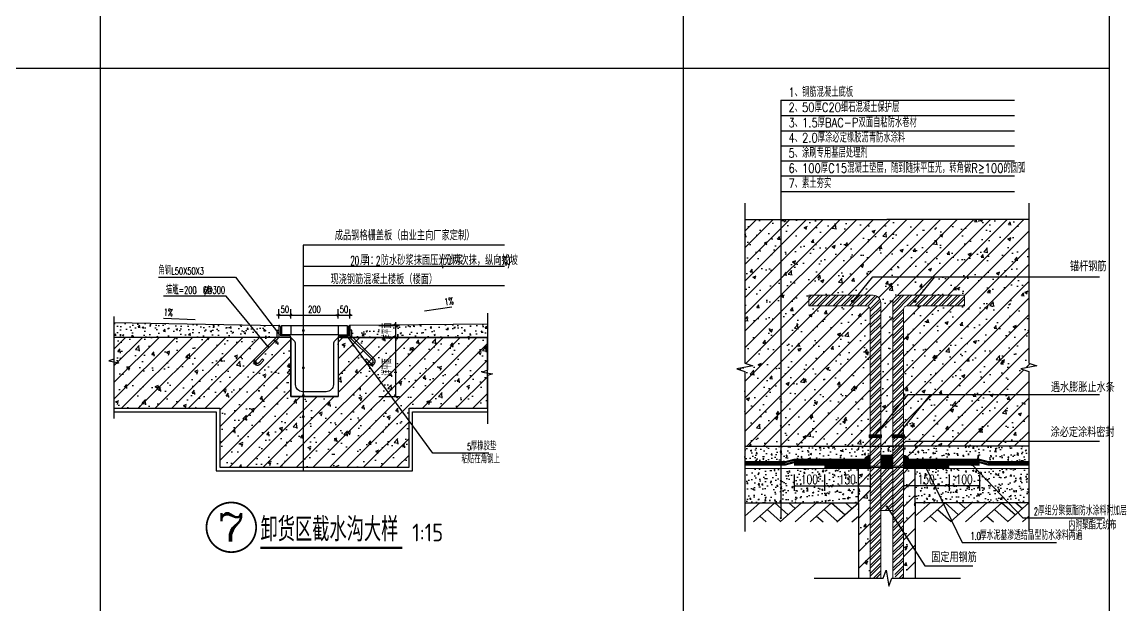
# Model space of a CAD drawing. Header units: millimetres. Extents: x 434053 to 1059003, y -2417481 to 936527.
# Drawn here: x 535816 to 540416, y -2319655 to -2317185 of the extents above; entities that cross this region are included whole.
import ezdxf
from ezdxf.enums import TextEntityAlignment as Align

# ---------------------------------------------------------------- set-up
doc = ezdxf.new("R2010")
doc.units = ezdxf.units.MM
doc.header["$LTSCALE"] = 1000
doc.header["$MEASUREMENT"] = 0
for name, pattern in [('DASH', [0.35, 0.25, -0.1]), ('DASHED', [0.75, 0.5, -0.25]), ('DASHEDX2', [2.8, 2, -0.8])]:
    doc.linetypes.add(name, pattern=pattern)
doc.layers.get('Defpoints').update_dxf_attribs({"color": 6})
for name, color, linetype in [('3', 11, 'DASHEDX2'), ('7', 7, 'Continuous'), ('C14防水材料', 6, 'DASH'), ('column-1', 5, 'Continuous'), ('DIM_IDEN', 3, 'Continuous'), ('DIM_LEAD', 3, 'Continuous'), ('DIM_SYMB', 3, 'Continuous'), ('Hatch1', 8, 'Continuous'), ('PUB_DIM', 83, 'Continuous'), ('PUB_HATCH', 8, 'Continuous'), ('PUB_TEXT', 7, 'Continuous'), ('rfwall', 6, 'Continuous'), ('填充', 8, 'Continuous'), ('承台标注', 3, 'Continuous'), ('材料填充', 251, 'Continuous')]:
    doc.layers.add(name, color=color, linetype=linetype)
doc.layers.add('A-ANNO-TEXT', color=7, linetype='Continuous', lineweight=25)
doc.layers.add('其它', color=2, linetype='Continuous', lineweight=0)
doc.styles.add('_TCH_DIM', font='SIMPLEX.shx', dxfattribs={"width": 0.8, "height": 3, "bigfont": 'GBCBIG.shx'})
doc.styles.add('_TCH_DIM_T3', font='SIMPLEX', dxfattribs={"width": 0.705882, "bigfont": 'GBCBIG'})
doc.styles.add('_TCH_LABEL', font='COMPLEX', dxfattribs={"bigfont": 'GBCBIG'})
doc.styles.get("Standard").update_dxf_attribs({"font": 'gbenor.shx', "bigfont": 'gbcbig.shx'})
doc.dimstyles.new('_TCH_ARCH&&10', dxfattribs={"dimtxt": 29.75, "dimasz": 10, "dimexe": 25, "dimexo": 30, "dimgap": 10, "dimtad": 1, "dimdec": 0, "dimzin": 0, "dimdsep": 46, "dimtxsty": '_TCH_DIM_T3', "dimblk": 'ARCHTICK', "dimcen": 0.09, "dimclrt": 7, "dimazin": 2, "dimtfac": 1, "dimtdec": 0, "dimtix": 1, "dimtmove": 2, "dimatfit": 3, "dimfxl": 1, "dimtolj": 1, "dimtzin": 0, "dimarcsym": 0})
doc.dimstyles.new('_TCH_ARCH&&15', dxfattribs={"dimtxt": 34.425, "dimasz": 15, "dimexe": 15, "dimexo": 15, "dimgap": 18.0375, "dimtad": 1, "dimdec": 0, "dimzin": 0, "dimdsep": 46, "dimtxsty": '_TCH_DIM_T3', "dimblk": 'ARCHTICK', "dimcen": 0.09, "dimclrt": 7, "dimazin": 2, "dimtfac": 1, "dimtdec": 0, "dimtix": 1, "dimtmove": 2, "dimatfit": 3, "dimfxl": 1, "dimtolj": 1, "dimtzin": 0, "dimarcsym": 0})
doc.dimstyles.new('_TCH_ARCH&&8', dxfattribs={"dimtxt": 23.8, "dimasz": 8, "dimexe": 20, "dimexo": 24, "dimgap": 8, "dimtad": 1, "dimdec": 0, "dimzin": 0, "dimdsep": 46, "dimtxsty": '_TCH_DIM_T3', "dimblk": 'ARCHTICK', "dimcen": 0.09, "dimclrt": 7, "dimazin": 2, "dimtfac": 1, "dimtdec": 0, "dimtix": 1, "dimtmove": 2, "dimatfit": 3, "dimfxl": 1, "dimtolj": 1, "dimtzin": 0, "dimarcsym": 0})
pattern_1 = [(50, (5790.63, -3103.66), (71.7260183, -6.2752135), [7.5, -82.5]), (355, (5790.63, -3103.66), (-13.875133, 75.219213), [6, -66]), (100.4514, (5796.61, -3104.18), (57.850938, 68.943954), [6.374019, -70.114211]), (46.1842, (5790.63, -3083.66), (106.724105, -16.551901), [11.25, -123.75]), (96.6356, (5799.52, -3085.04), (93.46627, 97.411787), [9.561029, -105.1713]), (351.1842, (5790.63, -3083.66), (93.466195, 97.41186), [9, -99]), (21, (5800.63, -3088.66), (59.690705, -40.261889), [7.5, -82.5]), (326, (5800.63, -3088.66), (24.331533, 72.5150045), [6, -66]), (71.4514, (5805.605, -3092.014), (84.022263, 32.25305), [6.374019, -70.114211]), (37.5, (5790.63, -3103.66), (1.2159855, 33.2893854), [0, -65.2, 0, -67, 0, -66.25]), (7.5, (5790.63, -3103.66), (26.3069537, 39.4411712), [0, -38.2, 0, -63.7, 0, -25.25]), (327.5, (5768.33, -3103.66), (53.3822436, -2.2554872), [0, -25, 0, -78, 0, -103.5]), (317.5, (5758.33, -3103.66), (58.318617, 10.0104982), [0, -32.5, 0, -51.8, 0, -73.5])]
pattern_2 = [(50, (-726056.226, -33891.39), (63.287663, -5.536953), [6.617647, -72.7941176]), (355, (-726056.226, -33891.39), (-12.242765, 66.369894), [5.2941176, -58.235294]), (100.4514, (-726050.95, -33891.853), (51.0449454, 60.832901), [5.6241344, -61.8654805]), (46.1842, (-726056.23, -33873.745), (94.168328, -14.604619), [9.92647, -109.191176]), (96.6356, (-726048.38, -33874.96), (82.470239, 85.951577), [8.436202, -92.798206]), (351.1842, (-726056.23, -33873.74), (82.470172, 85.951641), [7.941176, -87.352941]), (21, (-726047.403, -33878.156), (52.6682693, -35.5251962), [6.617647, -72.7941176]), (326, (-726047.4, -33878.156), (21.469, 63.9838275), [5.2941176, -58.235294]), (71.4514, (-726043.014, -33881.117), (74.137291, 28.458573), [5.6241344, -61.8654805]), (37.5, (-726056.226, -33891.392), (1.0729284, 29.3729871), [0, -57.5294118, 0, -59.117647, 0, -58.4558823]), (7.5, (-726056.226, -33891.392), (23.212018, 34.8010334), [0, -33.7058824, 0, -56.2058823, 0, -22.2794118]), (327.5, (-726075.903, -33891.392), (47.10197966, -1.9901357), [0, -22.0588235, 0, -68.8235294, 0, -91.3235294]), (317.5, (-726084.726, -33891.39), (51.4576032, 8.8327926), [0, -28.6764706, 0, -45.7058824, 0, -64.8529412])]
pattern_3 = [(45, (2923.14, 1924.2105), (-2.245064, 2.245064), []), (135, (2923.14, 1924.2105), (-2.245064, -2.245064), [])]
pattern_4 = [(45, (-726056.226, -33891.39), (-35.355339, 35.355339), []), (50, (-726056.23, -33891.39), (143.452037, -12.550427), [15, -165]), (355, (-726056.23, -33891.39), (-27.750267, 150.438427), [12, -132]), (100.4514, (-726044.27, -33892.44), (115.701876, 137.887908), [12.748038, -140.228422]), (46.1842, (-726056.23, -33851.4), (213.44821, -33.103803), [22.5, -247.5]), (96.6356, (-726038.44, -33854.15), (186.93254, 194.823574), [19.12206, -210.3426]), (351.1842, (-726056.23, -33851.4), (186.93239, 194.82372), [18, -198]), (21, (-726036.23, -33861.39), (119.38141, -80.523778), [15, -165]), (326, (-726036.23, -33861.39), (48.663066, 145.03001), [12, -132]), (71.4514, (-726026.28, -33868.1), (168.044526, 64.5061), [12.748038, -140.228422]), (37.5, (-726056.226, -33891.39), (2.431971, 66.5787708), [0, -130.4, 0, -134, 0, -132.5]), (7.5, (-726056.226, -33891.39), (52.6139075, 78.8823424), [0, -76.4, 0, -127.4, 0, -50.5]), (327.5, (-726100.826, -33891.39), (106.7644872, -4.5109743), [0, -50, 0, -156, 0, -207]), (317.5, (-726120.83, -33891.39), (116.637234, 20.020996), [0, -65, 0, -103.6, 0, -147])]
pattern_5 = [(45, (-726056.226, -33891.392), (-16.97056275, 16.97056275), []), (45, (-726044.913, -33891.392), (-16.97056275, 16.97056275), [])]
pattern_6 = [(45, (-724565.4708, -36656.734), (-2.24506403, 2.24506403), []), (135, (-724565.4708, -36656.734), (-2.24506403, -2.24506403), [])]

# ---------------------------------------------------------------- blocks, each defined once
blk = doc.blocks.new('_ArchTick')
at = {"color": 0, "linetype": 'ByBlock', "const_width": 0.4}
blk.add_lwpolyline([(-0.5, -0.5), (0.5, 0.5)], dxfattribs=at)
blk = doc.blocks.new('*D2432')
at = {"layer": 'Defpoints', "color": 0, "transparency": 16777216}
for p in [(735495.3, 38184.8), (735583, 38184.8), (735495.3, 38134.8)]:
    blk.add_point(p, dxfattribs=at)
at = {"layer": 'PUB_DIM', "color": 0, "lineweight": -2, "transparency": 16777216}
for p, q in [((735510.3, 38184.8), (735598, 38184.8)), ((735583, 38184.8), (735583, 38199.8)), ((735583, 38134.8), (735583, 38184.8)), ((735510.3, 38134.8), (735598, 38134.8)), ((735583, 38134.8), (735583, 38119.8))]:
    blk.add_line(p, q, dxfattribs=at)
at = {"layer": 'PUB_DIM', "color": 0, "lineweight": -2, "transparency": 16777216, "xscale": 15, "yscale": 15, "zscale": 15}
for p, rotation in [((735583, 38184.8), 270), ((735583, 38134.8), 90)]:
    blk.add_blockref('_ArchTick', p, dxfattribs=dict(at, rotation=rotation))
at = {"layer": 'PUB_DIM', "color": 7, "transparency": 16777216, "insert": (735546.8, 38159.8), "char_height": 34.42, "attachment_point": 5, "rotation": 90, "style": '_TCH_DIM_T3'}
blk.add_mtext('\\A1;详平面', dxfattribs=at)
blk = doc.blocks.new('*D2433')
at = {"layer": 'Defpoints', "color": 0, "transparency": 16777216}
for p in [(735495.3, 38134.8), (735583, 38134.8), (735495.3, 37884.8)]:
    blk.add_point(p, dxfattribs=at)
at = {"layer": 'PUB_DIM', "color": 0, "lineweight": -2, "transparency": 16777216}
for p, q in [((735510.3, 38134.8), (735598, 38134.8)), ((735583, 37884.8), (735583, 38134.8)), ((735510.3, 37884.8), (735598, 37884.8))]:
    blk.add_line(p, q, dxfattribs=at)
at = {"layer": 'PUB_DIM', "color": 0, "lineweight": -2, "transparency": 16777216, "xscale": 15, "yscale": 15, "zscale": 15}
for p, rotation in [((735583, 38134.8), 90), ((735583, 37884.8), 270)]:
    blk.add_blockref('_ArchTick', p, dxfattribs=dict(at, rotation=rotation))
at = {"layer": 'PUB_DIM', "color": 7, "transparency": 16777216, "insert": (735546.8, 38009.8), "char_height": 34.42, "attachment_point": 5, "rotation": 90, "style": '_TCH_DIM_T3'}
blk.add_mtext('\\A1;详平面', dxfattribs=at)
blk = doc.blocks.new('*D2434')
at = {"layer": 'Defpoints', "color": 0, "transparency": 16777216}
for p in [(735138.7, 38228.8), (735088.7, 38184.8), (735138.7, 38184.8)]:
    blk.add_point(p, dxfattribs=at)
at = {"layer": 'PUB_DIM', "color": 0, "lineweight": -2, "transparency": 16777216}
for p, q in [((735088.7, 38228.8), (735078.7, 38228.8)), ((735088.7, 38214.8), (735088.7, 38253.8)), ((735088.7, 38228.8), (735138.7, 38228.8)), ((735138.7, 38214.8), (735138.7, 38253.8)), ((735138.7, 38228.8), (735148.7, 38228.8))]:
    blk.add_line(p, q, dxfattribs=at)
at = {"layer": 'PUB_DIM', "color": 0, "lineweight": -2, "transparency": 16777216, "xscale": 10, "yscale": 10, "zscale": 10}
blk.add_blockref('_ArchTick', (735088.7, 38228.8), dxfattribs=at)
at = {"layer": 'PUB_DIM', "color": 0, "lineweight": -2, "transparency": 16777216, "xscale": 10, "yscale": 10, "zscale": 10, "rotation": 180}
blk.add_blockref('_ArchTick', (735138.7, 38228.8), dxfattribs=at)
at = {"layer": 'PUB_DIM', "color": 7, "transparency": 16777216, "insert": (735113.7, 38253.7), "char_height": 29.75, "attachment_point": 5, "style": '_TCH_DIM_T3'}
blk.add_mtext('\\A1;50', dxfattribs=at)
blk = doc.blocks.new('*D2435')
at = {"layer": 'Defpoints', "color": 0, "transparency": 16777216}
for p in [(735338.7, 38228.8), (735138.7, 38184.8), (735338.7, 38184.8)]:
    blk.add_point(p, dxfattribs=at)
at = {"layer": 'PUB_DIM', "color": 0, "lineweight": -2, "transparency": 16777216}
for p, q in [((735138.7, 38214.8), (735138.7, 38253.8)), ((735138.7, 38228.8), (735338.7, 38228.8)), ((735338.7, 38214.8), (735338.7, 38253.8))]:
    blk.add_line(p, q, dxfattribs=at)
at = {"layer": 'PUB_DIM', "color": 0, "lineweight": -2, "transparency": 16777216, "xscale": 10, "yscale": 10, "zscale": 10, "rotation": 180}
blk.add_blockref('_ArchTick', (735138.7, 38228.8), dxfattribs=at)
at = {"layer": 'PUB_DIM', "color": 0, "lineweight": -2, "transparency": 16777216, "xscale": 10, "yscale": 10, "zscale": 10}
blk.add_blockref('_ArchTick', (735338.7, 38228.8), dxfattribs=at)
at = {"layer": 'PUB_DIM', "color": 7, "transparency": 16777216, "insert": (735238.7, 38253.7), "char_height": 29.75, "attachment_point": 5, "style": '_TCH_DIM_T3'}
blk.add_mtext('\\A1;200', dxfattribs=at)
blk = doc.blocks.new('*D2436')
at = {"layer": 'Defpoints', "color": 0, "transparency": 16777216}
for p in [(735388.7, 38228.8), (735338.7, 38184.8), (735388.7, 38184.8)]:
    blk.add_point(p, dxfattribs=at)
at = {"layer": 'PUB_DIM', "color": 0, "lineweight": -2, "transparency": 16777216}
for p, q in [((735338.7, 38228.8), (735328.7, 38228.8)), ((735338.7, 38214.8), (735338.7, 38253.8)), ((735338.7, 38228.8), (735388.7, 38228.8)), ((735388.7, 38214.8), (735388.7, 38253.8)), ((735388.7, 38228.8), (735398.7, 38228.8))]:
    blk.add_line(p, q, dxfattribs=at)
at = {"layer": 'PUB_DIM', "color": 0, "lineweight": -2, "transparency": 16777216, "xscale": 10, "yscale": 10, "zscale": 10}
blk.add_blockref('_ArchTick', (735338.7, 38228.8), dxfattribs=at)
at = {"layer": 'PUB_DIM', "color": 0, "lineweight": -2, "transparency": 16777216, "xscale": 10, "yscale": 10, "zscale": 10, "rotation": 180}
blk.add_blockref('_ArchTick', (735388.7, 38228.8), dxfattribs=at)
at = {"layer": 'PUB_DIM', "color": 7, "transparency": 16777216, "insert": (735363.7, 38253.7), "char_height": 29.75, "attachment_point": 5, "style": '_TCH_DIM_T3'}
blk.add_mtext('\\A1;50', dxfattribs=at)
blk = doc.blocks.new('*U44')
for p, q in [((0, -35), (35, 0)), ((20, -50), (70, 0)), ((70, 0), (101.3, -31.3)), ((82.5, -50), (132.5, 0)), ((102.5, 0), (117.5, -15)), ((52.5, -17.5), (83.7, -48.8)), ((35, -35), (50, -50)), ((117.5, -50), (132.5, -35))]:
    blk.add_line(p, q)
blk = doc.blocks.new('*D83')
at = {"layer": 'Defpoints', "color": 0, "transparency": 16777216}
for p in [(9782.4, 3957.1), (9910.9, 3933.7), (9910.9, 3884.8)]:
    blk.add_point(p, dxfattribs=at)
at = {"layer": 'DIM_LEAD', "color": 0, "lineweight": -2, "transparency": 16777216}
for p, q in [((9782.4, 3933.1), (9782.4, 3864.8)), ((9910.9, 3909.7), (9910.9, 3864.8)), ((9782.4, 3884.8), (9910.9, 3884.8))]:
    blk.add_line(p, q, dxfattribs=at)
at = {"layer": 'DIM_LEAD', "color": 0, "lineweight": -2, "transparency": 16777216, "xscale": 8, "yscale": 8, "zscale": 8, "rotation": 180}
blk.add_blockref('_ArchTick', (9782.4, 3884.8), dxfattribs=at)
at = {"layer": 'DIM_LEAD', "color": 0, "lineweight": -2, "transparency": 16777216, "xscale": 8, "yscale": 8, "zscale": 8}
blk.add_blockref('_ArchTick', (9910.9, 3884.8), dxfattribs=at)
at = {"layer": 'DIM_LEAD', "color": 7, "transparency": 16777216, "insert": (9846.7, 3912.6), "char_height": 23.8, "attachment_point": 5, "style": '_TCH_DIM_T3'}
blk.add_mtext('\\A1;{\\H1.667x;100}', dxfattribs=at)
blk = doc.blocks.new('*D84')
at = {"layer": 'Defpoints', "color": 0, "transparency": 16777216}
for p in [(9910.9, 3957.7), (10103.7, 3957.7), (10103.7, 3884.8)]:
    blk.add_point(p, dxfattribs=at)
at = {"layer": 'DIM_LEAD', "color": 0, "lineweight": -2, "transparency": 16777216}
for p, q in [((9910.9, 3933.7), (9910.9, 3864.8)), ((10103.7, 3933.7), (10103.7, 3864.8)), ((9910.9, 3884.8), (10103.7, 3884.8))]:
    blk.add_line(p, q, dxfattribs=at)
at = {"layer": 'DIM_LEAD', "color": 0, "lineweight": -2, "transparency": 16777216, "xscale": 8, "yscale": 8, "zscale": 8, "rotation": 180}
blk.add_blockref('_ArchTick', (9910.9, 3884.8), dxfattribs=at)
at = {"layer": 'DIM_LEAD', "color": 0, "lineweight": -2, "transparency": 16777216, "xscale": 8, "yscale": 8, "zscale": 8}
blk.add_blockref('_ArchTick', (10103.7, 3884.8), dxfattribs=at)
at = {"layer": 'DIM_LEAD', "color": 7, "transparency": 16777216, "insert": (10007.3, 3912.6), "char_height": 23.8, "attachment_point": 5, "style": '_TCH_DIM_T3'}
blk.add_mtext('\\A1;{\\H1.667x;150}', dxfattribs=at)
blk = doc.blocks.new('*D85')
at = {"layer": 'Defpoints', "color": 0, "transparency": 16777216}
for p in [(10565.8, 3957.1), (10437.3, 3933.7), (10437.3, 3884.8)]:
    blk.add_point(p, dxfattribs=at)
at = {"layer": 'DIM_LEAD', "color": 0, "lineweight": -2, "transparency": 16777216}
for p, q in [((10437.3, 3909.7), (10437.3, 3864.8)), ((10565.8, 3933.1), (10565.8, 3864.8)), ((10565.8, 3884.8), (10437.3, 3884.8))]:
    blk.add_line(p, q, dxfattribs=at)
at = {"layer": 'DIM_LEAD', "color": 0, "lineweight": -2, "transparency": 16777216, "xscale": 8, "yscale": 8, "zscale": 8, "rotation": 180}
blk.add_blockref('_ArchTick', (10437.3, 3884.8), dxfattribs=at)
at = {"layer": 'DIM_LEAD', "color": 0, "lineweight": -2, "transparency": 16777216, "xscale": 8, "yscale": 8, "zscale": 8}
blk.add_blockref('_ArchTick', (10565.8, 3884.8), dxfattribs=at)
at = {"layer": 'DIM_LEAD', "color": 7, "transparency": 16777216, "insert": (10501.5, 3912.6), "char_height": 23.8, "attachment_point": 5, "style": '_TCH_DIM_T3'}
blk.add_mtext('\\A1;{\\H1.667x;100}', dxfattribs=at)
blk = doc.blocks.new('*D86')
at = {"layer": 'Defpoints', "color": 0, "transparency": 16777216}
for p in [(10244.5, 3957.7), (10437.3, 3957.7), (10244.5, 3884.8)]:
    blk.add_point(p, dxfattribs=at)
at = {"layer": 'DIM_LEAD', "color": 0, "lineweight": -2, "transparency": 16777216}
for p, q in [((10244.5, 3933.7), (10244.5, 3864.8)), ((10437.3, 3933.7), (10437.3, 3864.8)), ((10437.3, 3884.8), (10244.5, 3884.8))]:
    blk.add_line(p, q, dxfattribs=at)
at = {"layer": 'DIM_LEAD', "color": 0, "lineweight": -2, "transparency": 16777216, "xscale": 8, "yscale": 8, "zscale": 8, "rotation": 180}
blk.add_blockref('_ArchTick', (10244.5, 3884.8), dxfattribs=at)
at = {"layer": 'DIM_LEAD', "color": 0, "lineweight": -2, "transparency": 16777216, "xscale": 8, "yscale": 8, "zscale": 8}
blk.add_blockref('_ArchTick', (10437.3, 3884.8), dxfattribs=at)
at = {"layer": 'DIM_LEAD', "color": 7, "transparency": 16777216, "insert": (10340.9, 3912.6), "char_height": 23.8, "attachment_point": 5, "style": '_TCH_DIM_T3'}
blk.add_mtext('\\A1;{\\H1.667x;150}', dxfattribs=at)
blk = doc.blocks.new('dfdw')
at = {"layer": 'DIM_SYMB'}
for points in [[(735704.1, 38245.6), (735718.9, 38247.9), (735718.6, 38249.9)], [(734733.6, 38209.8), (734718.6, 38210.6), (734718.7, 38212.6)]]:
    blk.add_hatch(color=256, dxfattribs=at).paths.add_polyline_path(points)
at = {"layer": 'Hatch1'}
h = blk.add_hatch(dxfattribs=at)
h.set_pattern_fill('混凝土', color=256, scale=10, style=0)
h.set_pattern_definition(pattern_1)
h.paths.add_polyline_path([(735057.7, 38184.8), (734391, 38198.1), (734390.7, 38134.8), (735057.7, 38134.8)])
h = blk.add_hatch(dxfattribs=at)
h.set_pattern_fill('混凝土', color=256, scale=10, style=0)
h.set_pattern_definition(pattern_1)
h.paths.add_polyline_path([(735970.5, 38190.3), (735388.7, 38184.8), (735388.7, 38134.8), (735970.5, 38134.8)])
at = {"layer": '填充', "ltscale": 0.3}
h = blk.add_hatch(dxfattribs=at)
h.set_pattern_fill('钢筋混凝土', color=256, scale=20, style=0)
h.set_pattern_definition([(45, (-6393793.575, -324388.057), (-35.35533906, 35.35533906), []), (50, (-6393793.57, -324388.06), (143.4520365, -12.550427), [15, -165]), (355, (-6393793.57, -324388.06), (-27.7502667, 150.4384267), [12, -132]), (100.4514, (-6393781.62, -324389.1), (115.7018763, 137.8879084), [12.748038, -140.2284224]), (46.1842, (-6393793.57, -324348.06), (213.4482097, -33.103803), [22.5, -247.5]), (96.6356, (-6393775.79, -324350.82), (186.932541, 194.823574), [19.1220576, -210.3426]), (351.1842, (-6393793.57, -324348.06), (186.932389, 194.82372), [18, -198]), (21, (-6393773.57, -324358.06), (119.3814104, -80.5237781), [15, -165]), (326, (-6393773.57, -324358.06), (48.6630664, 145.030009), [12, -132]), (71.4514, (-6393763.63, -324364.77), (168.0445257, 64.5060993), [12.748038, -140.2284224]), (37.5, (-6393793.575, -324388.057), (2.43197106, 66.57877077), [0, -130.4, 0, -134, 0, -132.5]), (7.5, (-6393793.575, -324388.06), (52.6139075, 78.8823424), [0, -76.4, 0, -127.4, 0, -50.5]), (327.5, (-6393838.175, -324388.057), (106.76448723, -4.51097435), [0, -50, 0, -156, 0, -207]), (317.5, (-6393858.17, -324388.06), (116.6372339, 20.0209965), [0, -65, 0, -103.6, 0, -147])])
h.paths.add_polyline_path([(735338.7, 38134.8), (735338.7, 37884.8), (735138.7, 37884.8), (735138.7, 38134.8), (734390.7, 38134.8), (734390.7, 37834.8), (734838.7, 37834.8), (734838.7, 37584.8), (735638.7, 37584.8), (735638.7, 37834.8), (735970.5, 37834.8), (735970.5, 38134.8)])
at = {"layer": '3'}
for p, q in [((735088.7, 38184.8), (735088.7, 38134.8)), ((735094.7, 38179.8), (735094.7, 38140.8)), ((735382.7, 38179.8), (735382.7, 38140.8)), ((735388.7, 38184.8), (735388.7, 38134.8)), ((734986.5, 38043.9), (735080.7, 38138.1)), ((734992.2, 38038.3), (735088.7, 38134.8)), ((735080.7, 38164.8), (735088.7, 38164.8)), ((735080.7, 38138.1), (735080.7, 38164.8)), ((735131.8, 38140.8), (735094.7, 38140.8)), ((735345.6, 38140.8), (735382.7, 38140.8)), ((735396.7, 38164.8), (735388.7, 38164.8)), ((735485.2, 38038.3), (735388.7, 38134.8)), ((735396.7, 38138.1), (735396.7, 38164.8)), ((735490.9, 38043.9), (735396.7, 38138.1)), ((735002.8, 38027.7), (735018.9, 38043.8)), ((735008.5, 38022), (735024.5, 38038.1)), ((735018.9, 38043.8), (735024.5, 38038.1)), ((735458.5, 38043.8), (735452.9, 38038.1)), ((735469, 38022), (735452.9, 38038.1)), ((735474.6, 38027.7), (735458.5, 38043.8))]:
    blk.add_line(p, q, dxfattribs=at)
for centre, radius, start, end in [((735088.8, 38178.9), 5.94, 9.0812, 91.3077), ((735388.6, 38178.9), 5.94, 88.6923, 170.9188), ((735132.8, 38134.9), 5.94, 358.6923, 99.0818), ((735344.6, 38134.9), 5.94, 80.9182, 181.3077), ((734997.5, 38033), 15.5, 135, 315), ((734997.5, 38033), 7.5, 135, 315), ((735479.9, 38033), 15.5, 225, 45), ((735479.9, 38033), 7.5, 225, 45)]:
    blk.add_arc(centre, radius, start, end, dxfattribs=at)
at = {"layer": '7'}
for p, q in [((735099.7, 38184.8), (735138.7, 38184.8)), ((735099.7, 38184.8), (735099.7, 38145.8)), ((735138.7, 38184.8), (735338.7, 38184.8)), ((735138.7, 38184.8), (735138.7, 38145.8)), ((735338.7, 38184.8), (735338.7, 38145.8)), ((735338.7, 38184.8), (735377.7, 38184.8)), ((735377.7, 38184.8), (735377.7, 38145.8)), ((735138.7, 38145.8), (735094.7, 38145.8)), ((735338.7, 38145.8), (735138.7, 38145.8)), ((735338.7, 38145.8), (735377.7, 38145.8))]:
    blk.add_line(p, q, dxfattribs=at)
at = {"layer": 'DIM_LEAD'}
for p, q in [((734865.1, 38309.3), (734599.6, 38309.3)), ((735043.6, 38095.3), (734865.1, 38309.3))]:
    blk.add_line(p, q, dxfattribs=at)
for points in [[(734578.7, 38389), (734904.5, 38389), (735091.1, 38145.8)], [(735975.6, 37644.3), (735739, 37644.3), (735374, 38143.5)]]:
    blk.add_lwpolyline(points, dxfattribs=at)
at = {"layer": 'DIM_LEAD', "const_width": 4}
blk.add_lwpolyline([(735044.9, 38093.8, 1), (735042.3, 38096.9, 1)], format="xyb", close=True, dxfattribs=at)
at = {"layer": 'DIM_SYMB'}
for p, q in [((736043.2, 38524.5), (735191.5, 38524.5)), ((735191.5, 38524.5), (735191.5, 37569.8)), ((736043.2, 38434.5), (735191.5, 38434.5)), ((736043.2, 38353), (735191.5, 38353))]:
    blk.add_line(p, q, dxfattribs=at)
for points in [[(735819.1, 38263.3), (735704.1, 38245.6)], [(734600.1, 38216.3), (734733.6, 38209.8)]]:
    blk.add_lwpolyline(points, dxfattribs=at)
at = {"layer": 'DIM_SYMB', "const_width": 6}
for points in [[(735194.5, 38164, 1), (735188.5, 38163.8, 1)], [(735194.5, 38006.3, 1), (735188.5, 38006.1, 1)], [(735194.5, 37888.6, 1), (735188.5, 37888.5, 1)], [(735194.5, 37799.3, 1), (735188.5, 37799.2, 1)]]:
    blk.add_lwpolyline(points, format="xyb", close=True, dxfattribs=at)
at = {"layer": 'PUB_DIM'}
for points in [[(734390.7, 38222.7), (734390.7, 38042.8), (734369.7, 38035.1), (734411.7, 38027.7), (734390.7, 38020.3), (734390.7, 37791.3)], [(735970.5, 38237.1), (735970.5, 37995.7), (735949.5, 37988.1), (735991.5, 37980.7), (735970.5, 37973.2), (735970.5, 37768.7)]]:
    blk.add_lwpolyline(points, dxfattribs=at)
at = {"layer": 'rfwall', "ltscale": 0.001}
for p, q in [((735128.7, 38134.8), (734390.7, 38134.8)), ((735138.7, 38134.8), (735138.7, 37884.8)), ((735338.7, 38134.8), (735338.7, 37884.8)), ((735348.7, 38134.8), (735970.5, 38134.8)), ((735138.7, 37884.8), (735338.7, 37884.8))]:
    blk.add_line(p, q, dxfattribs=at)
at = {"layer": 'rfwall', "color": 5}
blk.add_lwpolyline([(735638.7, 37834.8), (735970.5, 37834.8), (735970.5, 38134.8), (735338.7, 38134.8), (735338.7, 37884.8), (735138.7, 37884.8), (735138.7, 38134.8), (734390.7, 38134.8), (734390.7, 37834.8), (734838.7, 37834.8), (734838.7, 37584.8), (734838.7, 37584.8), (734838.7, 37584.8), (735638.7, 37584.8)], close=True, dxfattribs=at)
at = {"layer": '其它', "color": 6}
for p, q in [((735128.7, 38134.8), (735138.7, 38134.8)), ((735348.7, 38134.8), (735338.7, 38134.8))]:
    blk.add_line(p, q, dxfattribs=at)
at = {"layer": '其它'}
for p, q in [((735131.8, 38140.8), (735131.8, 38145.8)), ((735344.6, 38145.8), (735382.7, 38145.8)), ((735344.6, 38140.9), (735344.6, 38145.8))]:
    blk.add_line(p, q, dxfattribs=at)
at = {"layer": '填充'}
for p, q in [((734390.7, 38198.1), (735088.7, 38184.8)), ((735970.5, 38190.3), (735388.7, 38184.8))]:
    blk.add_line(p, q, dxfattribs=at)
at = {"layer": '填充', "ltscale": 0.3}
blk.add_lwpolyline([(735338.7, 38134.8), (735324.6, 38120.6, 0.198912), (735318.7, 38106.5), (735318.7, 37934.8, -0.414214), (735288.7, 37904.8), (735188.7, 37904.8, -0.414214), (735158.7, 37934.8), (735158.7, 38106.5, 0.198912), (735152.9, 38120.6), (735138.7, 38134.8)], format="xyb", dxfattribs=at)
blk.add_lwpolyline([(734390.7, 37819.8), (734823.7, 37819.8), (734823.7, 37569.8), (735653.7, 37569.8), (735653.7, 37819.8), (735970.5, 37819.8)], dxfattribs=at)
at = {"layer": 'DIM_SYMB', "color": 7, "style": '_TCH_DIM'}
for s, height, width, p in [('成品钢格栅盖板（由业主向厂家定制）', 43.404, 0.8, (735324.7, 38545.5)), ('20', 38.25, 0.564706, (735390.8, 38440.7)), ('厚', 43.4, 0.8, (735431.9, 38440.7)), ('1', 38.2, 0.564706, (735457.2, 38440.7)), ('：', 43.4, 0.8, (735473.6, 38440.7)), ('2', 38.2, 0.564706, (735498.9, 38440.7)), ('防水砂浆抹面压光砂浆', 43.4, 0.8, (735519.5, 38440.7)), ('(', 38.2, 0.564706, (735772.3, 38440.7)), ('分两次抹，纵向找坡', 43.4, 0.8, (735786.7, 38440.7)), ('1%)', 38.25, 0.564706, (736014.1, 38440.7)), ('现浇钢筋混凝土楼板（楼面）', 43.404, 0.8, (735306.4, 38360))]:
    blk.add_text(s, height=height, dxfattribs=dict(at, width=width)).set_placement(p)
at = {"layer": 'PUB_TEXT', "style": '_TCH_DIM'}
for s, height, width, p in [('角钢', 33.76, 0.8, (734578.7, 38401.4)), ('L50X50X3', 29.75, 0.564706, (734633.2, 38401.4)), ('描筋', 33.76, 0.8, (734610.1, 38319.8)), ('L=200', 29.75, 0.564706, (734649.4, 38319.8)), ('，', 33.8, 0.8, (734731.8, 38319.8)), ('6@300', 29.75, 0.564706, (734766.7, 38319.8)), ('5', 29.8, 0.564706, (735884.3, 37657.4)), ('厚橡胶垫', 33.76, 0.8, (735900.3, 37657.4)), ('粘贴在角钢上', 33.76, 0.8, (735860.7, 37602.5))]:
    blk.add_text(s, height=height, dxfattribs=dict(at, width=width)).set_placement(p)
at = {"layer": 'PUB_TEXT', "lineweight": 9, "style": '_TCH_DIM', "width": 0.705882}
blk.add_text('%%C', height=40.8, dxfattribs=at).set_placement((734770.6, 38313.8))
at = {"layer": 'PUB_TEXT', "style": '_TCH_DIM', "width": 0.564706}
for rotation, p in [(8.7451, (735790.7, 38269.6)), (357.2125, (734600.6, 38226.8))]:
    blk.add_text('1%', height=29.75, rotation=rotation, dxfattribs=at).set_placement(p)
at = {"layer": 'PUB_DIM'}
for p1, p2, picture, middle in [((735088.7, 38184.8), (735138.7, 38184.8), '*D2434', (735113.7, 38253.7)), ((735138.7, 38184.8), (735338.7, 38184.8), '*D2435', (735238.7, 38253.7)), ((735338.7, 38184.8), (735388.7, 38184.8), '*D2436', (735363.7, 38253.7))]:
    dim = blk.add_aligned_dim(p1=p1, p2=p2, distance=44, dimstyle='_TCH_ARCH&&10', dxfattribs=at)
    dim.commit()
    dim.dimension.update_dxf_attribs({"geometry": picture, "text_midpoint": middle})
for p1, p2, picture, middle in [((735495.3, 38134.8), (735495.3, 38184.8), '*D2432', (735546.8, 38159.8)), ((735495.3, 37884.8), (735495.3, 38134.8), '*D2433', (735546.8, 38009.8))]:
    dim = blk.add_aligned_dim(p1=p1, p2=p2, distance=-87.7, text='详平面', dimstyle='_TCH_ARCH&&15', dxfattribs=at)
    dim.commit()
    dim.dimension.update_dxf_attribs({"geometry": picture, "text_midpoint": middle})
blk = doc.blocks.new('asgdsfgf')
at = {"lineweight": 9}
h = blk.add_hatch(dxfattribs=at)
h.set_pattern_fill('ANSI37', color=0, scale=2)
h.set_pattern_definition(pattern_6)
h.paths.add_polyline_path([(10099.4, 4101.2), (10151.4, 4101.2), (10151.4, 4090), (10099.4, 4090)])
h = blk.add_hatch(dxfattribs=at)
h.set_pattern_fill('ANSI37', color=0, scale=2)
h.set_pattern_definition(pattern_6)
h.paths.add_polyline_path([(10196.8, 4101.3), (10248.7, 4101.3), (10248.7, 4090.1), (10196.8, 4090.1)])
h = blk.add_hatch(dxfattribs=at)
h.set_pattern_fill('ANSI37', color=0, scale=2)
h.set_pattern_definition(pattern_3)
h.paths.add_polyline_path([(10103.7, 3997.9), (10103.7, 4014.5, 0.300762), (10080.5, 3997.9)])
h = blk.add_hatch(dxfattribs=at)
h.set_pattern_fill('ANSI37', color=0, scale=2)
h.set_pattern_definition(pattern_3)
h.paths.add_polyline_path([(10148.5, 4014.5), (10148.5, 3997.9), (10199.7, 3997.9), (10199.7, 4014.5)])
h = blk.add_hatch(dxfattribs=at)
h.set_pattern_fill('ANSI37', color=0, scale=2)
h.set_pattern_definition(pattern_3)
h.paths.add_polyline_path([(10244.5, 4014.5, -0.300762), (10267.7, 3997.9), (10244.5, 3997.9)])
at = {"layer": 'DIM_LEAD'}
h = blk.add_hatch(color=256, dxfattribs=at)
edge = h.paths.add_edge_path()
edge.add_arc((10029.9, 4666), 4.8, 0, 360)
h = blk.add_hatch(color=256, dxfattribs=at)
edge = h.paths.add_edge_path()
edge.add_arc((10292.7, 4666), 4.8, 0, 360)
h = blk.add_hatch(color=256, dxfattribs=at)
edge = h.paths.add_edge_path()
edge.add_arc((9726.2, 4139.3), 4.8, 0, 360)
h = blk.add_hatch(color=256, dxfattribs=at)
edge = h.paths.add_edge_path()
edge.add_arc((9726.2, 4031.7), 4.8, 0, 360)
h = blk.add_hatch(color=256, dxfattribs=at)
edge = h.paths.add_edge_path()
edge.add_arc((9726.2, 3986), 4.8, 0, 360)
h = blk.add_hatch(color=256, dxfattribs=at)
edge = h.paths.add_edge_path()
edge.add_arc((9726.2, 3975.4), 4.8, 0, 360)
h = blk.add_hatch(color=256, dxfattribs=at)
edge = h.paths.add_edge_path()
edge.add_arc((9726.2, 3906.6), 4.8, 0, 360)
h = blk.add_hatch(color=256, dxfattribs=at)
edge = h.paths.add_edge_path()
edge.add_arc((10174.1, 3797.5), 4.8, 0, 360)
h = blk.add_hatch(color=256, dxfattribs=at)
edge = h.paths.add_edge_path()
edge.add_arc((9726.2, 3748.9), 4.8, 0, 360)
at = {"layer": 'PUB_HATCH'}
h = blk.add_hatch(dxfattribs=at)
h.set_pattern_fill('钢筋混凝土', color=256, scale=20)
h.set_pattern_definition(pattern_4)
h.paths.add_polyline_path([(10774.7, 4368.9), (10741.1, 4380.8), (10808.3, 4392.6), (10774.7, 4404.9), (10774.7, 5013), (10174.1, 5013), (10174.1, 4053), (10199.7, 4053), (10199.7, 4660.1, -0.414214), (10231.7, 4692.1), (10503.1, 4692.1), (10503.1, 4647.3), (10260.5, 4647.3, 0.414214), (10244.5, 4631.3), (10244.5, 4053), (10774.7, 4053)])
edge = h.paths.add_edge_path()
edge.add_line((10148.5, 4101.2), (10151.4, 4101.2))
edge.add_line((10151.4, 4101.2), (10151.4, 4090))
edge.add_line((10151.4, 4090), (10148.5, 4090))
edge.add_line((10148.5, 4090), (10148.5, 4053))
edge.add_line((10148.5, 4053), (10174.1, 4053))
edge.add_line((10174.1, 4053), (10174.1, 5013))
edge.add_line((10174.1, 5013), (9573.5, 5013))
edge.add_line((9573.5, 5013), (9573.5, 4404.9))
edge.add_line((9573.5, 4404.9), (9607.1, 4392.6))
edge.add_line((9607.1, 4392.6), (9539.9, 4380.8))
edge.add_line((9539.9, 4380.8), (9573.5, 4368.9))
edge.add_line((9573.5, 4368.9), (9573.5, 4053))
edge.add_line((9573.5, 4053), (10103.7, 4053))
edge.add_line((10103.7, 4053), (10103.7, 4631.3))
edge.add_arc((10087.7, 4631.3), 16, 0, 90)
edge.add_line((10087.7, 4647.3), (9845.1, 4647.3))
edge.add_line((9845.1, 4647.3), (9845.1, 4692.1))
edge.add_line((9845.1, 4692.1), (10116.5, 4692.1))
edge.add_arc((10116.5, 4660.1), 32, 0, 90, ccw=False)
edge.add_line((10148.5, 4660.1), (10148.5, 4101.2))
at = {"layer": 'PUB_HATCH', "lineweight": 9}
h = blk.add_hatch(dxfattribs=at)
h.set_pattern_fill('金属', color=256, scale=9.6, style=0)
h.set_pattern_definition(pattern_5)
h.paths.add_polyline_path([(10148.5, 4052.9), (10103.7, 4052.6), (10103.7, 3985.5), (10148.5, 3985.3)])
h.paths.add_polyline_path([(10148.5, 3985.6), (10140.8, 3985.6), (10103.7, 3985.6), (10103.7, 3609.4), (10148.5, 3621.6)])
h.paths.add_polyline_path([(10148.5, 3621.6), (10103.7, 3609.4), (10103.7, 3494.6), (10148.5, 3494.6)])
edge = h.paths.add_edge_path()
edge.add_line((10103.7, 4101.2), (10148.5, 4101.2))
edge.add_line((10148.5, 4101.2), (10148.5, 4660.1))
edge.add_arc((10116.5, 4660.1), 32, 0, 90)
edge.add_line((10116.5, 4692.1), (9845.1, 4692.1))
edge.add_line((9845.1, 4692.1), (9845.1, 4647.3))
edge.add_line((9845.1, 4647.3), (10087.7, 4647.3))
edge.add_arc((10087.7, 4631.3), 16, 0, 90, ccw=False)
edge.add_line((10103.7, 4631.3), (10103.7, 4101.2))
h.paths.add_polyline_path([(10148.5, 4090), (10103.7, 4090), (10103.7, 4053), (10148.5, 4053)])
h = blk.add_hatch(dxfattribs=at)
h.set_pattern_fill('金属', color=256, scale=9.6, style=0)
h.set_pattern_definition([(45, (156204.473, 35677.135), (-16.9705627, 16.9705627), []), (45, (156215.787, 35677.135), (-16.9705627, 16.9705627), [])])
h.paths.add_polyline_path([(10244.5, 4052.8), (10207.4, 4052.9), (10199.7, 4052.9), (10199.7, 3985.6), (10244.5, 3985.7)])
h.paths.add_polyline_path([(10244.5, 3985.6), (10199.7, 3985.6), (10199.7, 3514.6), (10204.7, 3528.2), (10210.6, 3494.6), (10244.5, 3494.6)])
h.paths.add_polyline_path([(10244.5, 4090.1), (10199.7, 4090.1), (10199.7, 4053), (10244.5, 4053)])
edge = h.paths.add_edge_path()
edge.add_line((10199.7, 4101.3), (10244.5, 4101.3))
edge.add_line((10244.5, 4101.3), (10244.5, 4631.3))
edge.add_arc((10260.5, 4631.3), 16, 90, 180, ccw=False)
edge.add_line((10260.5, 4647.3), (10503.1, 4647.3))
edge.add_line((10503.1, 4647.3), (10503.1, 4692.1))
edge.add_line((10503.1, 4692.1), (10231.7, 4692.1))
edge.add_arc((10231.7, 4660.1), 32, 90, 180)
edge.add_line((10199.7, 4660.1), (10199.7, 4101.3))
at = {"layer": 'PUB_HATCH'}
h = blk.add_hatch(dxfattribs=at)
h.set_pattern_fill('钢筋混凝土', color=256, scale=20)
h.set_pattern_definition(pattern_4)
h.paths.add_polyline_path([(10103.7, 3673.4), (10054.1, 3640.1), (10054.1, 3627.9), (10103.7, 3641.4)])
h.paths.add_polyline_path([(10103.7, 3641.4), (10054.1, 3627.9), (10054.1, 3526.6), (10103.7, 3526.6)])
h.paths.add_polyline_path([(10294.1, 3958), (10244.5, 3958), (10244.5, 3526.6), (10294.1, 3526.6)])
h.paths.add_polyline_path([(10103.7, 3958), (10054.1, 3958), (10054.1, 3640.1), (10103.7, 3673.4)])
at = {"layer": 'PUB_HATCH', "lineweight": 9}
h = blk.add_hatch(dxfattribs=at)
h.set_pattern_fill('金属', color=256, scale=9.6, style=0)
h.set_pattern_definition(pattern_5)
h.paths.add_polyline_path([(10199.7, 3958), (10148.5, 3958), (10148.5, 3781), (10199.7, 3781)])
at = {"layer": '材料填充'}
h = blk.add_hatch(dxfattribs=at)
h.set_pattern_fill('混凝土', color=256, scale=8.823529, style=0)
h.set_pattern_definition(pattern_2)
h.paths.add_polyline_path([(9726.2, 4053), (9573.5, 4053), (9573.5, 3987.9), (9726.2, 3987.9)])
h.paths.add_polyline_path([(10103.7, 4053), (9726.2, 4053), (9726.2, 3987.9), (9744, 3987.9), (9780.4, 3997.9), (10080.5, 3997.9, -0.300762), (10103.7, 4014.5)])
h.paths.add_polyline_path([(10199.7, 4053), (10148.5, 4053), (10148.5, 4014.5), (10192.9, 4014.5), (10199.7, 4021)])
h.paths.add_polyline_path([(10774.7, 4053), (10307.2, 4053), (10260.6, 4008.1, -0.122534), (10267.7, 3997.9), (10567.8, 3997.9), (10604.2, 3987.9), (10774.7, 3987.9)])
h.paths.add_polyline_path([(10307.2, 4053), (10244.5, 4053), (10244.5, 4014.5, -0.171893), (10260.6, 4008.1)])
h = blk.add_hatch(dxfattribs=at)
h.set_pattern_fill('混凝土', color=256, scale=8.823529, style=0)
h.set_pattern_definition(pattern_2)
h.paths.add_polyline_path([(10054.1, 3958), (9573.5, 3958), (9573.5, 3813), (10054.1, 3813)])
h.paths.add_polyline_path([(10774.7, 3958), (10294.1, 3958), (10294.1, 3813), (10774.7, 3813)])
for p, q in [((6846.5, 8610), (6846.5, 3130.4)), ((9312.8, 8610), (9312.8, 3130.4)), ((0, 5652.5), (11115, 5652.5))]:
    blk.add_line(p, q)
at = {"color": 0, "lineweight": 9}
for p, q in [((10103.7, 3958), (9573.5, 3958)), ((10199.7, 3958), (10148.5, 3958)), ((10774.7, 3958), (10244.5, 3958))]:
    blk.add_line(p, q, dxfattribs=at)
for points in [[(10099.4, 4101.2), (10151.4, 4101.2), (10151.4, 4090), (10099.4, 4090)], [(10196.8, 4101.3), (10248.7, 4101.3), (10248.7, 4090.1), (10196.8, 4090.1)]]:
    blk.add_lwpolyline(points, close=True, dxfattribs=at)
at = {"color": 6, "lineweight": 9}
for points in [[(10103.7, 4014.5, 0.300762), (10080.5, 3997.9, -8.128478)], [(10244.5, 4014.5, -0.300762), (10267.7, 3997.9, 8.128478)]]:
    blk.add_lwpolyline(points, format="xyb", dxfattribs=at)
for points in [[(10148.5, 4014.5), (10199.7, 4014.5)], [(10244.5, 3997.9), (10567.8, 3997.9), (10604.2, 3987.9), (10774.7, 3987.9)], [(10244.5, 3992.9), (10567.1, 3992.9), (10603.5, 3982.9), (10774.7, 3982.9)], [(10244.5, 3987.9), (10566.5, 3987.9), (10602.8, 3977.9), (10774.7, 3977.9)], [(10244.5, 3982.9), (10565.8, 3982.9), (10602.2, 3972.9), (10774.7, 3972.9)], [(10565.8, 3977.9), (10244.5, 3977.9)], [(10565.8, 3972.9), (10244.5, 3972.9)]]:
    blk.add_lwpolyline(points, dxfattribs=at)
at = {"layer": 'C14防水材料', "color": 6, "linetype": 'Continuous', "lineweight": 9}
for p, q in [((9782.4, 3972.9), (10103.7, 3972.9)), ((9910.9, 3967.9), (10437.3, 3967.9)), ((9910.9, 3962.8), (10437.3, 3962.8)), ((10565.8, 3972.9), (10244.5, 3972.9))]:
    blk.add_line(p, q, dxfattribs=at)
at = {"layer": 'C14防水材料', "color": 6, "linetype": 'DASHED', "lineweight": 9, "ltscale": 0.05, "const_width": 5}
for points in [[(10103.7, 3995.4), (9780.7, 3995.4), (9744.3, 3985.4), (9573.5, 3985.4)], [(10103.7, 3985.4), (9782.1, 3985.4), (9745.7, 3975.4), (9573.5, 3975.4)], [(9782.4, 3975.4), (10103.7, 3975.4)], [(9910.9, 3965.3), (10103.7, 3965.3)], [(10148.5, 3995.4), (10199.7, 3995.4)], [(10148.5, 3985.4), (10199.7, 3985.4)], [(10148.5, 3975.4), (10199.7, 3975.4)], [(10148.5, 3965.3), (10199.7, 3965.3)], [(10244.5, 3995.4), (10567.5, 3995.4), (10603.8, 3985.4), (10774.7, 3985.4)], [(10244.5, 3985.4), (10566.1, 3985.4), (10602.5, 3975.4), (10774.7, 3975.4)], [(10565.8, 3975.4), (10244.5, 3975.4)], [(10244.5, 3965.3), (10437.3, 3965.3)]]:
    blk.add_lwpolyline(points, dxfattribs=at)
at = {"layer": 'C14防水材料', "color": 6, "linetype": 'Continuous', "lineweight": 9}
for points in [[(10103.7, 3997.9), (9780.4, 3997.9), (9744, 3987.9), (9573.5, 3987.9)], [(10103.7, 3992.9), (9781, 3992.9), (9744.7, 3982.9), (9573.5, 3982.9)], [(10103.7, 3987.9), (9781.7, 3987.9), (9745.3, 3977.9), (9573.5, 3977.9)], [(10103.7, 3982.9), (9782.4, 3982.9), (9746, 3972.9), (9573.5, 3972.9)], [(9782.4, 3977.9), (10103.7, 3977.9)], [(9782.4, 3972.9), (10103.7, 3972.9)], [(10148.5, 3997.9), (10199.7, 3997.9)], [(10148.5, 3992.9), (10199.7, 3992.9)], [(10148.5, 3987.9), (10199.7, 3987.9)], [(10148.5, 3982.9), (10199.7, 3982.9)], [(10148.5, 3977.9), (10199.7, 3977.9)], [(10148.5, 3972.9), (10199.7, 3972.9)]]:
    blk.add_lwpolyline(points, dxfattribs=at)
at = {"layer": 'column-1'}
for p, q in [((9573.5, 5013), (10174.1, 5013)), ((10774.7, 5013), (10174.1, 5013)), ((9573.5, 4053), (10174.1, 4053)), ((10148.5, 4053), (10199.7, 4053)), ((10774.7, 4053), (10174.1, 4053)), ((10054.1, 3813), (10054.1, 3958)), ((10294.1, 3813), (10294.1, 3958)), ((9573.5, 3813), (10054.1, 3813)), ((10054.1, 3813), (10054.1, 3494.6)), ((10294.1, 3813), (10294.1, 3494.6)), ((10774.7, 3813), (10294.1, 3813))]:
    blk.add_line(p, q, dxfattribs=at)
at = {"layer": 'DIM_IDEN', "const_width": 7.5}
blk.add_lwpolyline([(7506.9, 3709.7, 1), (7296.9, 3709.7, 1)], format="xyb", close=True, dxfattribs=at)
at = {"layer": 'DIM_IDEN', "const_width": 10.5}
blk.add_lwpolyline([(7525.2, 3622.5), (8124.8, 3622.5)], dxfattribs=at)
at = {"layer": 'DIM_LEAD'}
for p, q in [((9726.2, 5517.9), (9726.2, 3748.9)), ((10029.9, 4666), (10114.9, 4770.3)), ((10114.9, 4770.3), (11073.5, 4770.3)), ((10292.7, 4666), (10377.6, 4770.3)), ((10122.8, 4097.3), (10265.2, 4272.3)), ((10218.4, 4097.5), (10360.6, 4272.3)), ((10265.2, 4272.3), (11073.5, 4272.3)), ((10176.2, 3998.3), (10255.3, 4074.5)), ((10254.8, 4002.6), (10329.6, 4074.5)), ((10255.3, 4074.5), (11073.5, 4074.5)), ((10338.5, 3965.8), (10493.5, 3645.8)), ((10534.1, 3975.3), (10750, 3749.8)), ((10174.1, 3797.5), (10335.7, 3546.5)), ((10750, 3749.8), (11094.9, 3749.8)), ((10493.5, 3645.8), (10891.5, 3645.8)), ((10335.7, 3546.5), (10537.8, 3546.5))]:
    blk.add_line(p, q, dxfattribs=at)
for points in [[(9726.2, 5517.9), (10713.9, 5517.9)], [(9726.2, 5453.1), (10713.9, 5453.1)], [(9726.2, 5388), (10713.9, 5388)], [(9726.2, 5324.6), (10713.9, 5324.6)], [(9726.2, 5261), (10713.9, 5261)], [(9726.2, 5197.5), (10713.9, 5197.5)], [(9726.2, 5131.6), (10713.9, 5131.6)], [(9573.5, 5081.8), (9573.5, 4404.9), (9607.1, 4392.6), (9539.9, 4380.8), (9573.5, 4368.9), (9573.5, 3692)], [(10774.7, 5081.8), (10774.7, 4404.9), (10808.3, 4392.6), (10741.1, 4380.8), (10774.7, 4368.9), (10774.7, 3692)], [(9867.2, 3494.6), (10158.9, 3494.6), (10171.1, 3528.2), (10183, 3461), (10194.9, 3494.6), (10486.6, 3494.6)]]:
    blk.add_lwpolyline(points, dxfattribs=at)
at = {"layer": 'DIM_LEAD', "const_width": 6}
for points in [[(10337.2, 3968.5, 1), (10339.8, 3963.1, 1)], [(10532, 3977.5, 1), (10536.2, 3973.2, 1)]]:
    blk.add_lwpolyline(points, format="xyb", close=True, dxfattribs=at)
at = {"layer": 'DIM_LEAD'}
for centre in [(10029.9, 4666), (10292.7, 4666)]:
    blk.add_circle(centre, 4.8, dxfattribs=at)
at = {"layer": '承台标注', "color": 0, "linetype": 'ByBlock', "lineweight": 9}
for p, q in [((9845.1, 4647.3), (9845.1, 4692.1)), ((10116.5, 4692.1), (9845.1, 4692.1)), ((10231.7, 4692.1), (10503.1, 4692.1)), ((10503.1, 4647.3), (10503.1, 4692.1)), ((10087.7, 4647.3), (9845.1, 4647.3)), ((10148.5, 4101.2), (10148.5, 4660.1)), ((10199.7, 4101.3), (10199.7, 4660.1)), ((10260.5, 4647.3), (10503.1, 4647.3)), ((10103.7, 4101.2), (10103.7, 4631.3)), ((10244.5, 4101.3), (10244.5, 4631.3)), ((10103.7, 3494.6), (10103.7, 4090)), ((10148.5, 3494.6), (10148.5, 4090)), ((10199.7, 3494.6), (10199.7, 4090.1)), ((10244.5, 3494.6), (10244.5, 4090.1)), ((10199.7, 3781), (10148.5, 3781))]:
    blk.add_line(p, q, dxfattribs=at)
for centre, radius, start, end in [((10116.5, 4660.1), 32, 0, 90), ((10231.7, 4660.1), 32, 90, 180), ((10087.7, 4631.3), 16, 0, 90), ((10260.5, 4631.3), 16, 90, 180)]:
    blk.add_arc(centre, radius, start, end, dxfattribs=at)
blk.add_blockref('dfdw', (-727485.2, -33621.2))
at = {"layer": 'PUB_HATCH', "color": 0, "lineweight": 9, "xscale": 1.813444490304391, "yscale": 1.600000000005821, "zscale": 1.600000000005821}
for p in [(9573.5, 3813), (9813.8, 3813), (10294.1, 3813), (10534.4, 3813)]:
    blk.add_blockref('*U44', p, dxfattribs=at)
at = {"layer": 'A-ANNO-TEXT'}
for s, height, p in [('卸货区截水沟大样', 101.28, (7525.2, 3650.2)), ('1:15', 75, (8166.8, 3650.2))]:
    blk.add_text(s, height=height, dxfattribs=at).set_placement(p)
at = {"layer": 'PUB_TEXT', "color": 0, "lineweight": 9, "style": '_TCH_DIM'}
for s, p in [('锚杆钢筋', (10948.7, 4793.9)), ('遇水膨胀止水条', (10868.3, 4282.1)), ('涂必定涂料密封', (10867.2, 4091.8)), ('固定用钢筋', (10362.2, 3562.5))]:
    blk.add_text(s, height=38.58, dxfattribs=at).set_placement(p)
at = {"layer": 'PUB_TEXT', "style": '_TCH_DIM'}
for s, height, width, p in [('2', 31.9, 0.564706, (10796.2, 3761)), ('厚组分聚氨酯防水涂料附加层', 36.17, 0.8, (10813.4, 3761)), ('内附聚酯无纺布', 36.17, 0.8, (10942.6, 3701)), ('1.0', 31.88, 0.564706, (10528.1, 3657)), ('厚水泥基渗透结晶型防水涂料两遍', 36.17, 0.8, (10567.5, 3657))]:
    blk.add_text(s, height=height, dxfattribs=dict(at, width=width)).set_placement(p)
at = {"layer": 'PUB_TEXT', "style": '_TCH_LABEL', "width": 1.5}
blk.add_text('7', height=118.8, dxfattribs=at).set_placement((7342.5, 3650.3), (7461.3, 3650.3), align=Align.FIT)
at = {"layer": 'PUB_TEXT', "color": 0, "lineweight": 9, "insert": (9758.5, 5570.6), "char_height": 38.582, "attachment_point": 1, "style": '_TCH_DIM'}
blk.add_mtext_dynamic_manual_height_columns('{\\W0.8;1、}钢筋混凝土底板\\P{\\W0.8;2、50}厚{\\W0.8;C20}细石混凝土保护层\\P{\\W0.8;3、1.5}厚{\\W0.8;BAC-P}双面自粘防水卷材\\P{\\W0.8;4、2.0}厚涂必定橡胶沥青防水涂料\\P{\\W0.8;5、}涂刷专用基层处理剂\\P{\\W0.8;6、100}厚{\\W0.8;C15}混凝土垫层，随到随抹平压光，转角做{\\W0.8;R≥100}的圆弧\\P{\\W0.8;7、}素土夯实', width=1075.1, gutter_width=12.5, heights=[0], dxfattribs=at)
at = {"layer": 'DIM_LEAD'}
for base, p1, p2, text, picture, middle in [((9910.9, 3884.8), (9782.4, 3957.1), (9910.9, 3933.7), '{\\H1.667x;100}', '*D83', (9846.7, 3912.6)), ((10103.7, 3884.8), (9910.9, 3957.7), (10103.7, 3957.7), '{\\H1.667x;150}', '*D84', (10007.3, 3912.6))]:
    dim = blk.add_linear_dim(base=base, p1=p1, p2=p2, text=text, dimstyle='_TCH_ARCH&&8', dxfattribs=at)
    dim.commit()
    dim.dimension.update_dxf_attribs({"geometry": picture, "text_midpoint": middle})
for base, p1, p2, text, picture, middle in [((10244.5, 3884.8), (10437.3, 3957.7), (10244.5, 3957.7), '{\\H1.667x;150}', '*D86', (10340.9, 3912.6)), ((10437.3, 3884.8), (10565.8, 3957.1), (10437.3, 3933.7), '{\\H1.667x;100}', '*D85', (10501.5, 3912.6))]:
    dim = blk.add_linear_dim(base=base, p1=p1, p2=p2, angle=180, text=text, dimstyle='_TCH_ARCH&&8', dxfattribs=at)
    dim.commit()
    dim.dimension.update_dxf_attribs({"geometry": picture, "text_midpoint": middle})

msp = doc.modelspace()

# ---------------------------------------------------------------- linework, layer by layer
msp.add_line((540415.9, -2314424.8), (540415.9, -2323034.8))

# ---------------------------------------------------------------- block references
msp.add_blockref('asgdsfgf', (529300.9, -2323034.8))

doc.saveas('drawing.dxf')
